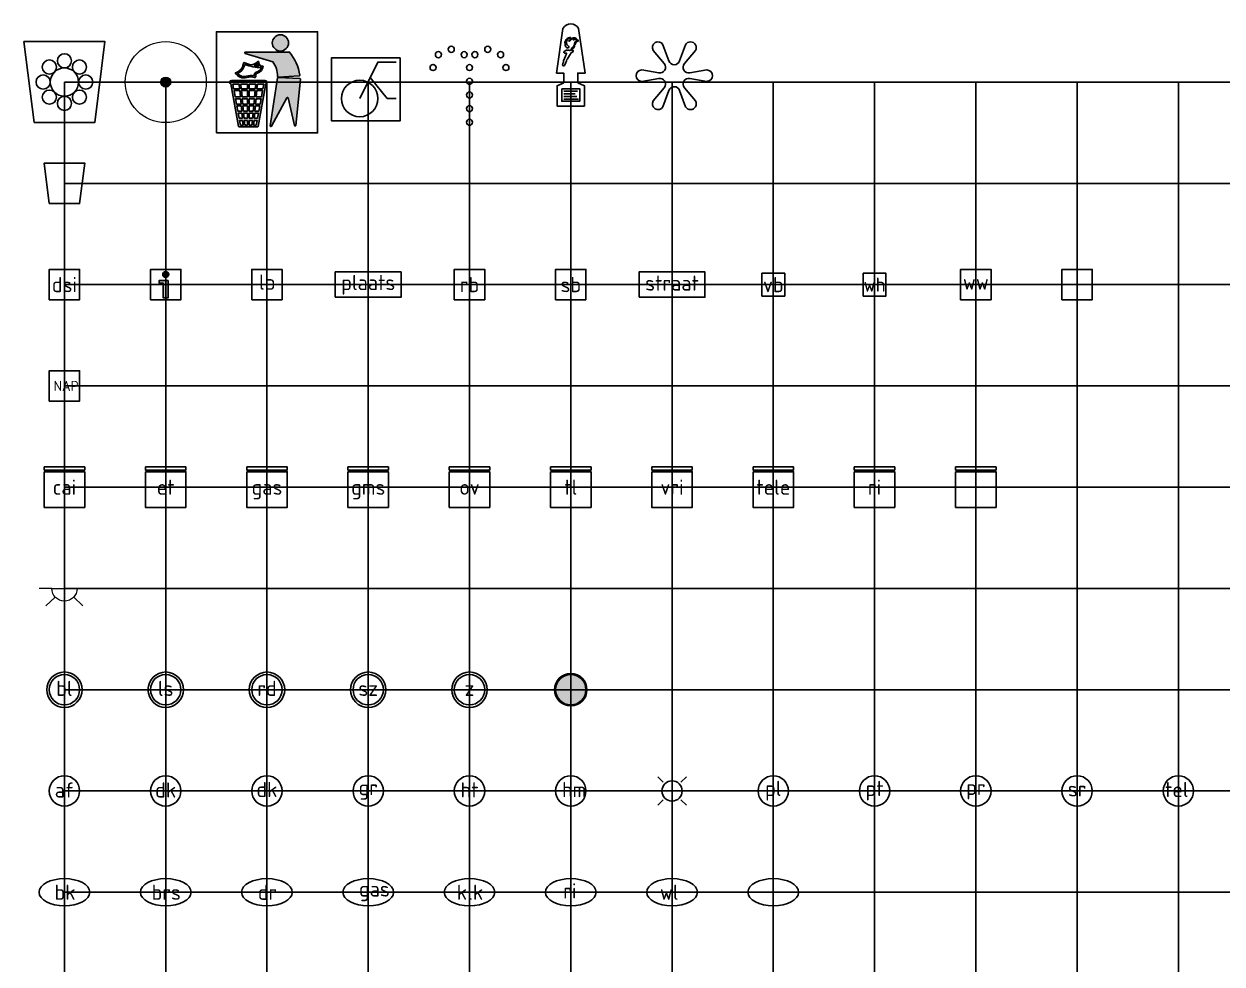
# Model space of a CAD drawing. Header units: metres. Extents: x 3179.3 to 3247.5, y 1706.9 to 1726.
# Drawn here: x 3180.01 to 3191.84, y 1716.75 to 1726.03 of the extents above; entities that cross this region are included whole.
import ezdxf
from ezdxf.enums import TextEntityAlignment as Align

# ---------------------------------------------------------------- set-up
doc = ezdxf.new("R2010")
doc.units = ezdxf.units.M
for name, color, linetype, lineweight in [('B-WE-GR-BOOM-S', 90, 'Continuous', 25), ('N-WE-GR-BLOEMBAK-S', 80, 'Continuous', 25), ('N-WE-IE-AFVAL APART PLAATS-S', 7, 'Continuous', 25), ('N-WE-IE-FIETSENKLUIS-S', 7, 'Continuous', 25), ('N-WE-IE-HERDENKINGSMONUMENT-S', 7, 'Continuous', 25), ('N-WE-IE-KUNSTOBJECT-S', 7, 'Continuous', 25), ('N-WE-IE-MEUBILAIR-S', 7, 'Continuous', 25), ('N-WE-IE-MEUBILAIR_FONTEIN-S', 7, 'Continuous', 25)]:
    doc.layers.add(name, color=color, linetype=linetype, lineweight=lineweight)
doc.styles.add('NLCS-ISO', font='NLCS-ISO.ttf')

# ---------------------------------------------------------------- blocks, each defined once
blk = doc.blocks.new('SGR-BOOM_GBKN-SO')
at = {"linetype": 'ByBlock', "lineweight": 18}
h = blk.add_hatch(color=0, dxfattribs=at)
h.dxf.hatch_style = 1
edge = h.paths.add_edge_path()
edge.add_arc((0, 0), 0.25, 0, 360)
at = {"color": 0, "linetype": 'ByBlock', "lineweight": 18}
for radius in [2, 0.25]:
    blk.add_circle((0, 0), radius, dxfattribs=at)
at = {"color": 0, "linetype": 'ByBlock', "lineweight": 18, "style": 'NLCS-ISO'}
blk.add_attdef('SOORT', (2.5, 0), '', height=1.5, dxfattribs=at)
blk = doc.blocks.new('SGR-BLOEMBAK-SO')
blk.add_lwpolyline([(-1.5, -2), (1.5, -2), (2, 2), (-2, 2)], close=True)
for centre, radius in [((0, 1.05), 0.35), ((-0.742, 0.742), 0.35), ((0, 0), 0.7), ((0.742, 0.742), 0.35), ((-1.05, 0), 0.35), ((1.05, 0), 0.35), ((-0.742, -0.742), 0.35), ((0.742, -0.742), 0.35), ((0, -1.05), 0.35)]:
    blk.add_circle(centre, radius)
blk = doc.blocks.new('SIE-AFVAL APART PLAATS-SO')
h = blk.add_hatch(color=256)
h.dxf.hatch_style = 1
h.paths.add_polyline_path([(-0.086, 0.073), (-1.758, 0.073, 0.819081), (-1.792, -0.094), (-1.404, -2.189, 0.36153), (-1.373, -2.215), (-0.471, -2.215, 0.36153), (-0.44, -2.189), (-0.052, -0.094, 0.819081)])
h.paths.add_polyline_path([(-0.158, -0.101), (-0.199, -0.326), (-0.493, -0.326), (-0.472, -0.101)], flags=16)
h.paths.add_polyline_path([(-0.554, -0.101), (-0.575, -0.326), (-0.875, -0.326), (-0.875, -0.101)], flags=16)
h.paths.add_polyline_path([(-0.217, -0.418), (-0.275, -0.734), (-0.531, -0.734), (-0.502, -0.418)], flags=16)
h.paths.add_polyline_path([(-0.584, -0.418), (-0.613, -0.734), (-0.875, -0.734), (-0.875, -0.418)], flags=16)
h.paths.add_polyline_path([(-0.954, -0.101), (-0.954, -0.326), (-1.269, -0.326), (-1.29, -0.101)], flags=16)
h.paths.add_polyline_path([(-0.954, -0.418), (-0.954, -0.734), (-1.231, -0.734), (-1.26, -0.418)], flags=16)
h.paths.add_polyline_path([(-0.292, -0.826), (-0.341, -1.088), (-0.564, -1.088), (-0.54, -0.826)], flags=16)
h.paths.add_polyline_path([(-0.622, -0.826), (-0.646, -1.088), (-0.875, -1.088), (-0.875, -0.826)], flags=16)
h.paths.add_polyline_path([(-0.954, -0.826), (-0.954, -1.088), (-1.198, -1.088), (-1.222, -0.826)], flags=16)
h.paths.add_polyline_path([(-1.351, -0.326), (-1.645, -0.326), (-1.686, -0.101), (-1.372, -0.101)], flags=16)
h.paths.add_polyline_path([(-1.342, -0.418), (-1.313, -0.734), (-1.569, -0.734), (-1.627, -0.418)], flags=16)
h.paths.add_polyline_path([(-0.357, -1.177), (-0.406, -1.438), (-0.596, -1.438), (-0.572, -1.177)], flags=16)
h.paths.add_polyline_path([(-0.654, -1.177), (-0.678, -1.438), (-0.875, -1.438), (-0.875, -1.177)], flags=16)
h.paths.add_polyline_path([(-1.304, -0.826), (-1.28, -1.088), (-1.503, -1.088), (-1.552, -0.826)], flags=16)
h.paths.add_polyline_path([(-0.954, -1.177), (-0.954, -1.438), (-1.166, -1.438), (-1.19, -1.177)], flags=16)
h.paths.add_polyline_path([(-0.423, -1.531), (-0.47, -1.789), (-0.629, -1.789), (-0.605, -1.531)], flags=16)
h.paths.add_polyline_path([(-1.272, -1.177), (-1.248, -1.438), (-1.439, -1.438), (-1.487, -1.177)], flags=16)
h.paths.add_polyline_path([(-0.687, -1.531), (-0.711, -1.789), (-0.875, -1.789), (-0.875, -1.531)], flags=16)
h.paths.add_polyline_path([(-0.954, -1.531), (-0.954, -1.789), (-1.133, -1.789), (-1.157, -1.531)], flags=16)
h.paths.add_polyline_path([(-1.239, -1.531), (-1.215, -1.789), (-1.374, -1.789), (-1.421, -1.531)], flags=16)
h.paths.add_polyline_path([(-0.489, -1.889), (-0.535, -2.135), (-0.661, -2.135), (-0.638, -1.889)], flags=16)
h.paths.add_polyline_path([(-0.72, -1.889), (-0.743, -2.135), (-0.875, -2.135), (-0.875, -1.889)], flags=16)
h.paths.add_polyline_path([(-0.954, -1.889), (-0.954, -2.135), (-1.101, -2.135), (-1.124, -1.889)], flags=16)
h.paths.add_polyline_path([(-1.206, -1.889), (-1.183, -2.135), (-1.309, -2.135), (-1.355, -1.889)], flags=16)
h.paths.add_polyline_path([(-0.188, 0.783, -0.01173), (-0.303, 0.784, -0.148797), (-0.422, 1.029, -0.136076), (-0.694, 0.87), (-0.78, 0.848, -0.038293), (-1.137, 0.962), (-1.187, 0.814, -0.243822), (-1.564, 0.453, 0.344326), (-1.001, 0.224, -0.139345), (-0.6, 0.224, 0.618436), (-0.557, 0.271, -0.441494), (-0.472, 0.443, 0.309048)])
h.paths.add_polyline_path([(-0.491, 0.511, 0.351556), (-0.637, 0.306, 0.121061), (-1.02, 0.293, -0.288745), (-1.452, 0.419, 0.203599), (-1.119, 0.791), (-1.093, 0.868, 0.083075), (-0.276, 0.712, -0.242261)], flags=16)
h.paths.add_polyline_path([(-0.399, 0.789, -0.023345), (-0.626, 0.817, 0.07081), (-0.46, 0.902, 0.059965)], flags=16)
h.paths.add_polyline_path([(1.119, 1.48), (-1.066, 1.48, 0.860559), (-1.076, 1.418), (0.292, 0.996, -0.146703), (0.528, 0.281, 0.421968), (0.562, 0.25), (1.596, 0.305, 0.450293), (1.625, 0.342, 0.122241)])
h.paths.add_polyline_path([(0.263, 1.935, 1), (1.066, 1.935, 1)])
h.paths.add_polyline_path([(1.648, 0.147, 0.429303), (1.618, 0.182), (0.545, 0.231, 0.38429), (0.512, 0.204), (0.157, -2.158, 0.83726), (0.216, -2.178), (0.988, -0.775, -0.688204), (1.046, -0.783), (1.362, -2.145, 0.84934), (1.425, -2.141)])
for p, q in [((-0.086, 0.073), (-1.758, 0.073)), ((-1.404, -2.189), (-1.792, -0.094)), ((-1.372, -0.101), (-1.686, -0.101)), ((-1.645, -0.326), (-1.686, -0.101)), ((-1.645, -0.326), (-1.351, -0.326)), ((-1.627, -0.418), (-1.342, -0.418)), ((-1.569, -0.734), (-1.627, -0.418)), ((-0.954, -0.101), (-1.29, -0.101)), ((-1.269, -0.326), (-0.954, -0.326)), ((-1.26, -0.418), (-0.954, -0.418)), ((-0.954, -0.101), (-0.954, -0.326)), ((-0.954, -0.418), (-0.954, -0.734)), ((-0.875, -0.101), (-0.875, -0.326)), ((-0.554, -0.101), (-0.875, -0.101)), ((-0.875, -0.326), (-0.575, -0.326)), ((-0.875, -0.418), (-0.875, -0.734)), ((-0.875, -0.418), (-0.584, -0.418)), ((-0.502, -0.418), (-0.217, -0.418)), ((-0.493, -0.326), (-0.199, -0.326)), ((-0.158, -0.101), (-0.472, -0.101)), ((-0.44, -2.189), (-0.052, -0.094)), ((-0.275, -0.734), (-0.217, -0.418)), ((-0.199, -0.326), (-0.158, -0.101)), ((-1.569, -0.734), (-1.313, -0.734)), ((-1.552, -0.826), (-1.304, -0.826)), ((-1.503, -1.088), (-1.552, -0.826)), ((-1.503, -1.088), (-1.28, -1.088)), ((-1.487, -1.177), (-1.272, -1.177)), ((-1.439, -1.438), (-1.487, -1.177)), ((-1.231, -0.734), (-0.954, -0.734)), ((-1.222, -0.826), (-0.954, -0.826)), ((-1.198, -1.088), (-0.954, -1.088)), ((-1.19, -1.177), (-0.954, -1.177)), ((-0.954, -0.826), (-0.954, -1.088)), ((-0.954, -1.177), (-0.954, -1.438)), ((-0.875, -0.734), (-0.613, -0.734)), ((-0.875, -0.826), (-0.622, -0.826)), ((-0.875, -0.826), (-0.875, -1.088)), ((-0.875, -1.088), (-0.646, -1.088)), ((-0.875, -1.177), (-0.654, -1.177)), ((-0.875, -1.177), (-0.875, -1.438)), ((-0.572, -1.177), (-0.357, -1.177)), ((-0.564, -1.088), (-0.341, -1.088)), ((-0.54, -0.826), (-0.292, -0.826)), ((-0.531, -0.734), (-0.275, -0.734)), ((-0.406, -1.438), (-0.357, -1.177)), ((-0.341, -1.088), (-0.292, -0.826)), ((-1.439, -1.438), (-1.248, -1.438)), ((-1.421, -1.531), (-1.239, -1.531)), ((-1.374, -1.789), (-1.421, -1.531)), ((-1.166, -1.438), (-0.954, -1.438)), ((-1.157, -1.531), (-0.954, -1.531)), ((-0.954, -1.531), (-0.954, -1.789)), ((-0.875, -1.438), (-0.678, -1.438)), ((-0.875, -1.531), (-0.687, -1.531)), ((-0.875, -1.531), (-0.875, -1.789)), ((-0.605, -1.531), (-0.423, -1.531)), ((-0.596, -1.438), (-0.406, -1.438)), ((-0.47, -1.789), (-0.423, -1.531)), ((-1.374, -1.789), (-1.215, -1.789)), ((-1.373, -2.215), (-0.471, -2.215)), ((-1.309, -2.135), (-1.355, -1.889)), ((-1.355, -1.889), (-1.206, -1.889)), ((-1.309, -2.135), (-1.183, -2.135)), ((-1.133, -1.789), (-0.954, -1.789)), ((-1.124, -1.889), (-0.954, -1.889)), ((-1.101, -2.135), (-0.954, -2.135)), ((-0.954, -1.889), (-0.954, -2.135)), ((-0.875, -1.789), (-0.711, -1.789)), ((-0.875, -1.889), (-0.875, -2.135)), ((-0.875, -1.889), (-0.72, -1.889)), ((-0.875, -2.135), (-0.743, -2.135)), ((-0.661, -2.135), (-0.535, -2.135)), ((-0.638, -1.889), (-0.489, -1.889)), ((-0.629, -1.789), (-0.47, -1.789)), ((-0.535, -2.135), (-0.489, -1.889))]:
    blk.add_line(p, q)
blk.add_lwpolyline([(-2.499, -2.514), (2.501, -2.514), (2.501, 2.486), (-2.499, 2.486)], close=True)
for points in [[(-1.066, 1.48), (1.119, 1.48, -0.122241), (1.625, 0.342, -0.450293), (1.596, 0.305), (0.562, 0.25, -0.421968), (0.528, 0.281, 0.146703), (0.292, 0.996), (-1.076, 1.418, -0.860559)], [(-1.093, 0.868), (-1.119, 0.791, -0.203599), (-1.452, 0.419, 0.288745), (-1.02, 0.293, -0.121061), (-0.637, 0.306, -0.351556), (-0.491, 0.511, 0.242261), (-0.276, 0.712, -0.083075)], [(0.545, 0.231), (1.618, 0.182, -0.429303), (1.648, 0.147), (1.425, -2.141, -0.84934), (1.362, -2.145), (1.046, -0.783, 0.688204), (0.988, -0.775), (0.216, -2.178, -0.83726), (0.157, -2.158), (0.512, 0.204, -0.38429)]]:
    blk.add_lwpolyline(points, format="xyb", close=True)
for points in [[(-0.78, 0.848, -0.038293), (-1.137, 0.962), (-1.187, 0.814, -0.243822), (-1.564, 0.453, 0.344326), (-1.001, 0.224, -0.139345), (-0.6, 0.224, 0.618436), (-0.557, 0.271, -0.441494), (-0.472, 0.443, 0.309048), (-0.188, 0.783, -0.01173), (-0.303, 0.784, -0.01173)], [(-0.78, 0.848), (-0.694, 0.87, 0.136076), (-0.422, 1.029, 0.156405), (-0.293, 0.774)], [(-0.78, 0.848), (-0.694, 0.87, 0.136076), (-0.422, 1.029, 0.148797), (-0.303, 0.784, 0.148797)], [(-0.626, 0.817, 0.07081), (-0.46, 0.902, 0.059965), (-0.399, 0.789, 0.059965)], [(-0.399, 0.789, -0.023345), (-0.626, 0.817)]]:
    blk.add_lwpolyline(points, format="xyb")
for points in [[(-1.351, -0.326), (-1.372, -0.101)], [(-1.313, -0.734), (-1.342, -0.418)], [(-1.269, -0.326), (-1.29, -0.101)], [(-1.231, -0.734), (-1.26, -0.418)], [(-0.613, -0.734), (-0.584, -0.418)], [(-0.575, -0.326), (-0.554, -0.101)], [(-0.531, -0.734), (-0.502, -0.418)], [(-0.493, -0.326), (-0.472, -0.101)], [(-1.28, -1.088), (-1.304, -0.826)], [(-1.248, -1.438), (-1.272, -1.177)], [(-1.198, -1.088), (-1.222, -0.826)], [(-1.166, -1.438), (-1.19, -1.177)], [(-0.678, -1.438), (-0.654, -1.177)], [(-0.646, -1.088), (-0.622, -0.826)], [(-0.596, -1.438), (-0.572, -1.177)], [(-0.564, -1.088), (-0.54, -0.826)], [(-1.215, -1.789), (-1.239, -1.531)], [(-1.133, -1.789), (-1.157, -1.531)], [(-0.711, -1.789), (-0.687, -1.531)], [(-0.629, -1.789), (-0.605, -1.531)], [(-1.183, -2.135), (-1.206, -1.889)], [(-1.175, -2.218), (-1.176, -2.215)], [(-1.101, -2.135), (-1.124, -1.889)], [(-0.743, -2.135), (-0.72, -1.889)], [(-0.661, -2.135), (-0.638, -1.889)]]:
    blk.add_lwpolyline(points)
blk.add_circle((0.665, 1.935), 0.401)
for centre, radius, start, end in [((-1.758, -0.014), 0.0869, 90, 247.28103), ((-0.086, -0.014), 0.0869, 292.71897, 90), ((-1.373, -2.183), 0.0318, 190.49429, 270), ((-0.471, -2.183), 0.0318, 270, 349.50571)]:
    blk.add_arc(centre, radius, start, end)
blk = doc.blocks.new('SIE-FIETSENKLUIS-SO')
blk.add_lwpolyline([(1.58, 1.19), (-1.817, 1.19), (-1.817, -1.91), (1.58, -1.91)], close=True)
for points in [[(-0.42, -0.81), (0.48, 0.99), (1.38, 0.99)], [(0.93, -0.81), (0.095, 0.22)], [(0.93, -0.81), (1.38, -0.81)]]:
    blk.add_lwpolyline(points)
blk.add_circle((-0.42, -0.81), 0.9)
blk = doc.blocks.new('SIE-FONTEIN-SO')
for centre in [(-1.536, 1.354), (-0.9, 1.618), (-0.264, 1.354), (0.264, 1.354), (0.9, 1.618), (1.536, 1.354), (-1.8, 0.718), (0, 0.718), (1.8, 0.718), (0, 0.043), (0, -0.632), (0, -1.307), (0, -1.982)]:
    blk.add_circle(centre, 0.15)
blk = doc.blocks.new('SIE-HERDENKINGSMONUMENT-SO')
for p, q in [((-0.335, -0.457), (0.33, -0.457)), ((-0.335, -0.584), (0.223, -0.584)), ((-0.335, -0.717), (0.305, -0.717)), ((-0.335, -0.843), (0.375, -0.843))]:
    blk.add_line(p, q)
for points in [[(0.389, 2.652, 0.261282), (0, 2.871, 0.261282), (-0.389, 2.652), (-0.703, 0.443), (-0.348, 0.443), (-0.348, -0.034), (-0.674, -0.184), (-0.674, -1.182), (0, -1.182), (0.674, -1.182), (0.674, -0.184), (0.348, -0.034), (0.348, 0.443), (0.703, 0.443)], [(0.001, 2.216), (-0.122, 2.129, 0.506874), (-0.128, 1.784, -0.088901), (-0.094, 1.747, -0.290904), (-0.094, 1.718, -0.160204), (-0.135, 1.685, -0.186725), (-0.178, 1.685, -0.307903), (-0.269, 1.818, -0.219717), (-0.248, 2.069, -0.115145), (-0.155, 2.169), (-0.18, 2.134), (-0.104, 2.179)], [(-0.09, 2.019), (-0.094, 2.034), (-0.087, 2.058), (-0.026, 2.104), (0.068, 2.162, -0.401268), (0.312, 2.109, -0.30754), (0.312, 2.08, -0.52959), (0.291, 2.08, 0.196508), (0.138, 2.143, 0.143294), (0.02, 2.11, 0.110337), (-0.048, 2.042, -0.092857), (-0.069, 2.019, -0.32743)], [(0.391, 2.057), (0.338, 2.059), (0.312, 2.05, 0.295857), (0.186, 1.881, -0.100217), (0.179, 1.856, 0.04658), (0.15, 1.781, -0.148312), (0.116, 1.728, -0.029319), (0.042, 1.673, 0.67171), (0.052, 1.628, 0.108339), (0.07, 1.628, 0.085642), (0.084, 1.634, 0.19392), (0.177, 1.769, -0.085966), (0.215, 1.861, 0.050198), (0.238, 1.906, -0.197871), (0.341, 2.016, 0.127107)]]:
    blk.add_lwpolyline(points, format="xyb", close=True)
for points in [[(-0.353, 1.041), (-0.262, 1.275), (-0.212, 1.406), (-0.201, 1.423), (-0.247, 1.435), (-0.312, 1.435), (-0.348, 1.457), (-0.348, 1.49), (-0.231, 1.57), (-0.18, 1.57), (-0.162, 1.562), (-0.127, 1.575), (-0.087, 1.575), (-0.07, 1.566), (-0.046, 1.566), (0.022, 1.584), (0.058, 1.563), (0.082, 1.563), (0.126, 1.553), (0.126, 1.519), (0.079, 1.473), (0.024, 1.445), (-0.061, 1.304), (-0.154, 1.149), (-0.188, 1.11), (-0.218, 1.05), (-0.263, 0.91), (-0.29, 0.862), (-0.315, 0.816), (-0.35, 0.8), (-0.375, 0.8), (-0.407, 0.855), (-0.391, 0.919), (-0.367, 0.984)], [(-0.442, -0.333), (-0.442, -0.949), (0, -0.949), (0.442, -0.949), (0.442, -0.333)]]:
    blk.add_lwpolyline(points, close=True)
blk.add_circle((0.146, 2.097), 0.0212)
blk = doc.blocks.new('SIE-KUNSTOBJECT-SO')
at = {"flags": 128}
blk.add_lwpolyline([(0.266, -0.73, 0.700208), (-0.266, -0.73), (-0.557, -1.53, -1), (-1.047, -1.247), (-0.499, -0.595, 0.700208), (-0.765, -0.135), (-1.604, -0.283, -1), (-1.604, 0.283), (-0.765, 0.135, 0.700208), (-0.499, 0.595), (-1.047, 1.247, -1), (-0.557, 1.53), (-0.266, 0.73, 0.700208), (0.266, 0.73), (0.557, 1.53, -1), (1.047, 1.247), (0.499, 0.595, 0.700208), (0.765, 0.135), (1.604, 0.283, -1), (1.604, -0.283), (0.765, -0.135, 0.700208), (0.499, -0.595), (1.047, -1.247, -1), (0.557, -1.53)], format="xyb", close=True, dxfattribs=at)
blk = doc.blocks.new('SIE-MEUBILAIR_BAK-SO')
blk.add_lwpolyline([(-0.75, -1), (0.75, -1), (1, 1), (-1, 1)], close=True)
blk = doc.blocks.new('SIE-MEUBILAIR_BORD_DSI-SO')
blk.add_lwpolyline([(-0.75, -0.75), (0.75, -0.75), (0.75, 0.75), (-0.75, 0.75)], close=True)
at = {"style": 'NLCS-ISO'}
blk.add_text('dsi', height=0.75, dxfattribs=at).set_placement((0, 0), align=Align.MIDDLE_CENTER)
blk = doc.blocks.new('SIE-MEUBILAIR_BORD_INFORMATIE-SO')
h = blk.add_hatch(color=256)
h.dxf.hatch_style = 1
edge = h.paths.add_edge_path()
edge.add_arc((0, 0.499), 0.149, 0, 360)
h = blk.add_hatch(color=256)
h.dxf.hatch_style = 1
h.paths.add_polyline_path([(0.127, 0.196), (-0.329, 0.196), (-0.329, 0.078), (-0.127, 0.078), (-0.127, -0.648), (0.127, -0.648)])
for points in [[(-0.75, -0.75), (0.75, -0.75), (0.75, 0.75), (-0.75, 0.75)], [(0.127, 0.196), (-0.329, 0.196), (-0.329, 0.078), (-0.127, 0.078), (-0.127, -0.648), (0.127, -0.648)]]:
    blk.add_lwpolyline(points, close=True)
blk.add_circle((0, 0.499), 0.149)
blk = doc.blocks.new('SIE-MEUBILAIR_BORD_LOCATIEPAAL-SO')
blk.add_lwpolyline([(-0.75, -0.75), (0.75, -0.75), (0.75, 0.75), (-0.75, 0.75)], close=True)
at = {"style": 'NLCS-ISO'}
blk.add_text('lp', height=0.75, dxfattribs=at).set_placement((0.011, 0.121), align=Align.MIDDLE_CENTER)
blk = doc.blocks.new('SIE-MEUBILAIR_BORD_PLAATSNAAM-SO')
blk.add_lwpolyline([(-1.625, -0.625), (1.625, -0.625), (1.625, 0.625), (-1.625, 0.625)], close=True)
at = {"style": 'NLCS-ISO'}
blk.add_text('plaats', height=0.75, dxfattribs=at).set_placement((0, 0.104), align=Align.MIDDLE_CENTER)
blk = doc.blocks.new('SIE-MEUBILAIR_BORD_RECLAME-SO')
blk.add_lwpolyline([(-0.75, -0.75), (0.75, -0.75), (0.75, 0.75), (-0.75, 0.75)], close=True)
at = {"style": 'NLCS-ISO'}
blk.add_text('rb', height=0.75, dxfattribs=at).set_placement((0, 0), align=Align.MIDDLE_CENTER)
blk = doc.blocks.new('SIE-MEUBILAIR_BORD_SCHEEPVAARTVERKEER-SO')
blk.add_lwpolyline([(-0.75, -0.75), (0.75, -0.75), (0.75, 0.75), (-0.75, 0.75)], close=True)
at = {"style": 'NLCS-ISO'}
blk.add_text('sb', height=0.75, dxfattribs=at).set_placement((0, 0), align=Align.MIDDLE_CENTER)
blk = doc.blocks.new('SIE-MEUBILAIR_BORD_STRAATNAAM-SO')
blk.add_lwpolyline([(-1.625, -0.625), (1.625, -0.625), (1.625, 0.625), (-1.625, 0.625)], close=True)
at = {"style": 'NLCS-ISO'}
blk.add_text('straat', height=0.75, dxfattribs=at).set_placement((0, 0.076), align=Align.MIDDLE_CENTER)
blk = doc.blocks.new('SIE-MEUBILAIR_BORD_VERKEER-SO')
blk.add_lwpolyline([(-0.5625, -0.5625), (0.5625, -0.5625), (0.5625, 0.5625), (-0.5625, 0.5625)], close=True)
at = {"style": 'NLCS-ISO'}
blk.add_text('vb', height=0.75, dxfattribs=at).set_placement((0, 0), align=Align.MIDDLE_CENTER)
blk = doc.blocks.new('SIE-MEUBILAIR_BORD_WAARSCHUWINGSHEK-SO')
blk.add_lwpolyline([(-0.5625, -0.5625), (0.5625, -0.5625), (0.5625, 0.5625), (-0.5625, 0.5625)], close=True)
at = {"style": 'NLCS-ISO'}
blk.add_text('wh', height=0.7, dxfattribs=at).set_placement((0, 0), align=Align.MIDDLE_CENTER)
blk = doc.blocks.new('SIE-MEUBILAIR_BORD_WEGWIJZER-SO')
blk.add_lwpolyline([(-0.75, -0.75), (0.75, -0.75), (0.75, 0.75), (-0.75, 0.75)], close=True)
at = {"style": 'NLCS-ISO'}
blk.add_text('ww', height=0.75, dxfattribs=at).set_placement((0, 0.125), align=Align.MIDDLE_CENTER)
blk = doc.blocks.new('SIE-MEUBILAIR_BORD-SO')
blk.add_lwpolyline([(-0.75, -0.75), (0.75, -0.75), (0.75, 0.75), (-0.75, 0.75)], close=True)
blk = doc.blocks.new('SIE-MEUBILAIR_HOOGTEMERK-SO')
blk.add_lwpolyline([(-0.75, -0.75), (0.75, -0.75), (0.75, 0.75), (-0.75, 0.75)], close=True)
at = {"style": 'NLCS-ISO'}
blk.add_text('NAP', height=0.5, dxfattribs=at).set_placement((0.083, 0), align=Align.MIDDLE_CENTER)
blk = doc.blocks.new('SIE-MEUBILAIR_KAST_CAI-SO')
for points in [[(-1, 1), (1, 1), (1, 0.84), (-1, 0.84)], [(-1, 0.76), (1, 0.76), (1, -1), (-1, -1)]]:
    blk.add_lwpolyline(points, close=True)
at = {"style": 'NLCS-ISO'}
blk.add_text('cai', height=0.75, dxfattribs=at).set_placement((0, 0), align=Align.MIDDLE_CENTER)
blk = doc.blocks.new('SIE-MEUBILAIR_KAST_ELEKTRA-SO')
for points in [[(-1, 1), (1, 1), (1, 0.84), (-1, 0.84)], [(-1, 0.76), (1, 0.76), (1, -1), (-1, -1)]]:
    blk.add_lwpolyline(points, close=True)
at = {"style": 'NLCS-ISO'}
blk.add_text('et', height=0.75, dxfattribs=at).set_placement((0, 0), align=Align.MIDDLE_CENTER)
blk = doc.blocks.new('SIE-MEUBILAIR_KAST_GAS-SO')
for points in [[(-1, 1), (1, 1), (1, 0.84), (-1, 0.84)], [(-1, 0.76), (1, 0.76), (1, -1), (-1, -1)]]:
    blk.add_lwpolyline(points, close=True)
at = {"style": 'NLCS-ISO'}
blk.add_text('gas', height=0.75, dxfattribs=at).set_placement((0, 0), align=Align.MIDDLE_CENTER)
blk = doc.blocks.new('SIE-MEUBILAIR_KAST_GMS-SO')
for points in [[(-1, 1), (1, 1), (1, 0.84), (-1, 0.84)], [(-1, 0.76), (1, 0.76), (1, -1), (-1, -1)]]:
    blk.add_lwpolyline(points, close=True)
at = {"style": 'NLCS-ISO'}
blk.add_text('gms', height=0.75, dxfattribs=at).set_placement((0, 0), align=Align.MIDDLE_CENTER)
blk = doc.blocks.new('SIE-MEUBILAIR_KAST_OV-SO')
for points in [[(-1, 1), (1, 1), (1, 0.84), (-1, 0.84)], [(-1, 0.76), (1, 0.76), (1, -1), (-1, -1)]]:
    blk.add_lwpolyline(points, close=True)
at = {"style": 'NLCS-ISO'}
blk.add_text('ov', height=0.75, dxfattribs=at).set_placement((0, 0), align=Align.MIDDLE_CENTER)
blk = doc.blocks.new('SIE-MEUBILAIR_KAST_RIOOL-SO')
for points in [[(-1, 1), (1, 1), (1, 0.84), (-1, 0.84)], [(-1, 0.76), (1, 0.76), (1, -1), (-1, -1)]]:
    blk.add_lwpolyline(points, close=True)
at = {"style": 'NLCS-ISO'}
blk.add_text('ri', height=0.75, dxfattribs=at).set_placement((0, 0), align=Align.MIDDLE_CENTER)
blk = doc.blocks.new('SIE-MEUBILAIR_KAST_TELECOM-SO')
for points in [[(-1, 1), (1, 1), (1, 0.84), (-1, 0.84)], [(-1, 0.76), (1, 0.76), (1, -1), (-1, -1)]]:
    blk.add_lwpolyline(points, close=True)
at = {"style": 'NLCS-ISO'}
blk.add_text('tele', height=0.75, dxfattribs=at).set_placement((0, 0), align=Align.MIDDLE_CENTER)
blk = doc.blocks.new('SIE-MEUBILAIR_KAST_TEL-SO')
for points in [[(-1, 1), (1, 1), (1, 0.84), (-1, 0.84)], [(-1, 0.76), (1, 0.76), (1, -1), (-1, -1)]]:
    blk.add_lwpolyline(points, close=True)
at = {"style": 'NLCS-ISO'}
blk.add_text('tl', height=0.75, dxfattribs=at).set_placement((0, 0), align=Align.MIDDLE_CENTER)
blk = doc.blocks.new('SIE-MEUBILAIR_KAST_VRI-SO')
for points in [[(-1, 1), (1, 1), (1, 0.84), (-1, 0.84)], [(-1, 0.76), (1, 0.76), (1, -1), (-1, -1)]]:
    blk.add_lwpolyline(points, close=True)
at = {"style": 'NLCS-ISO'}
blk.add_text('vri', height=0.75, dxfattribs=at).set_placement((0, 0), align=Align.MIDDLE_CENTER)
blk = doc.blocks.new('SIE-MEUBILAIR_KAST-SO')
for points in [[(-1, 1), (1, 1), (1, 0.84), (-1, 0.84)], [(-1, 0.76), (1, 0.76), (1, -1), (-1, -1)]]:
    blk.add_lwpolyline(points, close=True)
blk = doc.blocks.new('SIE-MEUBILAIR_LICHTPUNT-SO')
at = {"color": 0, "linetype": 'ByBlock', "lineweight": 18}
for points in [[(-0.625, 0), (-1.25, 0)], [(0.625, 0), (1.25, 0)], [(-0.458, -0.426), (-0.915, -0.851)], [(0.458, -0.426), (0.915, -0.851)], [(0, -0.625), (0, -1.25)]]:
    blk.add_lwpolyline(points, dxfattribs=at)
blk.add_lwpolyline([(0, 0), (0.625, 0, -1), (-0.625, 0)], format="xyb", close=True, dxfattribs=at)
blk = doc.blocks.new('SIE-MEUBILAIR_MAST_BOVENLEIDING-SO')
for radius in [0.875, 0.75]:
    blk.add_circle((0, 0), radius)
at = {"style": 'NLCS-ISO'}
blk.add_text('bl', height=0.75, dxfattribs=at).set_placement((0, 0.066), align=Align.MIDDLE_CENTER)
blk = doc.blocks.new('SIE-MEUBILAIR_MAST_LAAGSPANNING-SO')
for radius in [0.875, 0.75]:
    blk.add_circle((0, 0), radius)
at = {"style": 'NLCS-ISO'}
blk.add_text('ls', height=0.75, dxfattribs=at).set_placement((0, 0.066), align=Align.MIDDLE_CENTER)
blk = doc.blocks.new('SIE-MEUBILAIR_MAST_RADAR-SO')
for radius in [0.875, 0.75]:
    blk.add_circle((0, 0), radius)
at = {"style": 'NLCS-ISO'}
blk.add_text('rd', height=0.75, dxfattribs=at).set_placement((0, 0.066), align=Align.MIDDLE_CENTER)
blk = doc.blocks.new('SIE-MEUBILAIR_MAST_STRAALZENDER-SO')
for radius in [0.875, 0.75]:
    blk.add_circle((0, 0), radius)
at = {"style": 'NLCS-ISO'}
blk.add_text('sz', height=0.75, dxfattribs=at).set_placement((0, 0.066), align=Align.MIDDLE_CENTER)
blk = doc.blocks.new('SIE-MEUBILAIR_MAST_ZEND-SO')
for radius in [0.875, 0.75]:
    blk.add_circle((0, 0), radius)
at = {"style": 'NLCS-ISO'}
blk.add_text('z', height=0.75, dxfattribs=at).set_placement((0, 0.066), align=Align.MIDDLE_CENTER)
blk = doc.blocks.new('SIE-MEUBILAIR_MAST-SO')
h = blk.add_hatch(color=256)
h.dxf.hatch_style = 1
h.paths.add_polyline_path([(0.8, 0, 1), (-0.8, 0, 1)])
h.paths.add_polyline_path([(0.75, 0, 1), (-0.75, 0, 1)], flags=16)
edge = h.paths.add_edge_path(flags=16)
edge.add_arc((0, 0), 0.75, 0, 360)
for radius in [0.8, 0.75]:
    blk.add_circle((0, 0), radius)
blk = doc.blocks.new('SIE-MEUBILAIR_PAAL_AFSLUITPAAL-SO')
blk.add_circle((0, 0), 0.75)
at = {"style": 'NLCS-ISO'}
blk.add_text('af', height=0.75, dxfattribs=at).set_placement((0, 0.05), align=Align.MIDDLE_CENTER)
blk = doc.blocks.new('SIE-MEUBILAIR_PAAL_DIJKPAAL-SO')
blk.add_circle((0, 0), 0.75)
at = {"style": 'NLCS-ISO'}
blk.add_text('dk', height=0.75, dxfattribs=at).set_placement((0, 0.05), align=Align.MIDDLE_CENTER)
blk = doc.blocks.new('SIE-MEUBILAIR_PAAL_DRUKKNOPPAAL-SO')
blk.add_circle((0, 0), 0.75)
at = {"style": 'NLCS-ISO'}
blk.add_text('dk', height=0.75, dxfattribs=at).set_placement((0, 0.074), align=Align.MIDDLE_CENTER)
blk = doc.blocks.new('SIE-MEUBILAIR_PAAL_GRENSMARKERING-SO')
blk.add_circle((0, 0), 0.75)
at = {"style": 'NLCS-ISO'}
blk.add_text('gr', height=0.75, dxfattribs=at).set_placement((0, 0.169), align=Align.MIDDLE_CENTER)
blk = doc.blocks.new('SIE-MEUBILAIR_PAAL_HALTEPAAL-SO')
blk.add_circle((0, 0), 0.75)
at = {"style": 'NLCS-ISO'}
blk.add_text('ht', height=0.75, dxfattribs=at).set_placement((0, 0.058), align=Align.MIDDLE_CENTER)
blk = doc.blocks.new('SIE-MEUBILAIR_PAAL_HECTOMETER-SO')
blk.add_circle((0, 0), 0.75)
at = {"style": 'NLCS-ISO'}
blk.add_text('hm', height=0.75, dxfattribs=at).set_placement((0.165, 0.066), align=Align.MIDDLE_CENTER)
blk = doc.blocks.new('SIE-MEUBILAIR_PAAL_LICHTMAST-SO')
for points in [[(-0.707, 0.707), (-0.442, 0.442)], [(0, 1), (0, 0.625)], [(0.442, 0.442), (0.707, 0.707)], [(-0.625, 0), (-1, 0)], [(1, 0), (0.625, 0)], [(-0.707, -0.707), (-0.442, -0.442)], [(0.442, -0.442), (0.707, -0.707)], [(0, -0.625), (0, -1)]]:
    blk.add_lwpolyline(points)
blk.add_circle((0, 0), 0.5)
blk = doc.blocks.new('SIE-MEUBILAIR_PAAL_POLLER-SO')
blk.add_circle((0, 0), 0.75)
at = {"style": 'NLCS-ISO'}
blk.add_text('pl', height=0.75, dxfattribs=at).set_placement((0, 0.129), align=Align.MIDDLE_CENTER)
blk = doc.blocks.new('SIE-MEUBILAIR_PAAL_PORTAAL-SO')
blk.add_circle((0, 0), 0.75)
at = {"style": 'NLCS-ISO'}
blk.add_text('pt', height=0.75, dxfattribs=at).set_placement((0, 0.129), align=Align.MIDDLE_CENTER)
blk = doc.blocks.new('SIE-MEUBILAIR_PAAL_PRAATPAAL-SO')
blk.add_circle((0, 0), 0.75)
at = {"style": 'NLCS-ISO'}
blk.add_text('pr', height=0.75, dxfattribs=at).set_placement((0, 0.181), align=Align.MIDDLE_CENTER)
blk = doc.blocks.new('SIE-MEUBILAIR_PAAL_SIRENE-SO')
blk.add_circle((0, 0), 0.75)
at = {"style": 'NLCS-ISO'}
blk.add_text('sr', height=0.75, dxfattribs=at).set_placement((0, 0.103), align=Align.MIDDLE_CENTER)
blk = doc.blocks.new('SIE-MEUBILAIR_PAAL_TEL-SO')
blk.add_circle((0, 0), 0.75)
at = {"style": 'NLCS-ISO'}
blk.add_text('tel', height=0.75, dxfattribs=at).set_placement((-0.08, 0.074), align=Align.MIDDLE_CENTER)
blk = doc.blocks.new('SIE-MEUBILAIR_PUT_BRANDKRAAN-SO')
blk.add_ellipse((0, 0), major_axis=(1.25, 0), ratio=0.54)
at = {"style": 'NLCS-ISO'}
blk.add_text('bk', height=0.75, dxfattribs=at).set_placement((0.032, 0), align=Align.MIDDLE_CENTER)
blk = doc.blocks.new('SIE-MEUBILAIR_PUT_BRANDSTOFPUT-SO')
blk.add_ellipse((0, 0), major_axis=(1.25, 0), ratio=0.54)
at = {"style": 'NLCS-ISO'}
blk.add_text('brs', height=0.75, dxfattribs=at).set_placement((0.026, 0), align=Align.MIDDLE_CENTER)
blk = doc.blocks.new('SIE-MEUBILAIR_PUT_DRAINAGEPUT-SO')
blk.add_ellipse((0, 0), major_axis=(1.25, 0), ratio=0.54)
at = {"style": 'NLCS-ISO'}
blk.add_text('dr', height=0.75, dxfattribs=at).set_placement((0.026, 0), align=Align.MIDDLE_CENTER)
blk = doc.blocks.new('SIE-MEUBILAIR_PUT_GASPUT-SO')
blk.add_ellipse((0, 0), major_axis=(1.25, 0), ratio=0.54)
at = {"style": 'NLCS-ISO'}
blk.add_text('gas ', height=0.75, dxfattribs=at).set_placement((0.531, 0.162), align=Align.MIDDLE_CENTER)
blk = doc.blocks.new('SIE-MEUBILAIR_PUT_KOLK-SO')
blk.add_ellipse((0, 0), major_axis=(1.25, 0), ratio=0.54)
at = {"style": 'NLCS-ISO'}
blk.add_text('klk', height=0.75, dxfattribs=at).set_placement((0.026, 0), align=Align.MIDDLE_CENTER)
blk = doc.blocks.new('SIE-MEUBILAIR_PUT_RIOOLPUT-SO')
blk.add_ellipse((0, 0), major_axis=(1.25, 0), ratio=0.54)
at = {"style": 'NLCS-ISO'}
blk.add_text('ri', height=0.75, dxfattribs=at).set_placement((-0.045, 0.068), align=Align.MIDDLE_CENTER)
blk = doc.blocks.new('SIE-MEUBILAIR_PUT_WATERLEIDINGPUT-SO')
blk.add_ellipse((0, 0), major_axis=(1.25, 0), ratio=0.54)
at = {"style": 'NLCS-ISO'}
blk.add_text('wl', height=0.75, dxfattribs=at).set_placement((-0.139, 0), align=Align.MIDDLE_CENTER)
blk = doc.blocks.new('SIE-MEUBILAIR_PUT-SO')
blk.add_ellipse((0, 0), major_axis=(1.25, 0), ratio=0.54)

msp = doc.modelspace()

# ---------------------------------------------------------------- linework, layer by layer
at = {"color": 250, "true_color": 0x333333, "flags": 128}
for points in [[(3180.409, 1725.458), (3201.409, 1725.458)], [(3180.409, 1707.458), (3180.409, 1725.458)], [(3181.409, 1707.458), (3181.409, 1725.458)], [(3182.409, 1707.458), (3182.409, 1725.458)], [(3183.409, 1707.458), (3183.409, 1725.458)], [(3184.409, 1707.458), (3184.409, 1725.458)], [(3185.409, 1707.458), (3185.409, 1725.458)], [(3186.409, 1707.458), (3186.409, 1725.458)], [(3187.409, 1707.458), (3187.409, 1725.458)], [(3188.409, 1707.458), (3188.409, 1725.458)], [(3189.409, 1707.458), (3189.409, 1725.458)], [(3190.409, 1707.458), (3190.409, 1725.458)], [(3191.409, 1707.458), (3191.409, 1725.458)], [(3180.409, 1724.458), (3201.409, 1724.458)], [(3180.409, 1723.458), (3201.409, 1723.458)], [(3180.409, 1722.458), (3201.409, 1722.458)], [(3180.409, 1721.458), (3201.409, 1721.458)], [(3180.409, 1720.458), (3201.409, 1720.458)], [(3180.409, 1719.458), (3201.409, 1719.458)], [(3180.409, 1718.458), (3201.409, 1718.458)], [(3180.409, 1717.458), (3201.409, 1717.458)]]:
    msp.add_lwpolyline(points, dxfattribs=at)

# ---------------------------------------------------------------- block references
at = {"layer": 'B-WE-GR-BOOM-S', "xscale": 0.2, "yscale": 0.2, "zscale": 0.2}
msp.add_blockref('SGR-BOOM_GBKN-SO', (3181.409, 1725.458), dxfattribs=at)
at = {"layer": 'N-WE-GR-BLOEMBAK-S', "xscale": 0.2, "yscale": 0.2, "zscale": 0.2}
msp.add_blockref('SGR-BLOEMBAK-SO', (3180.409, 1725.458), dxfattribs=at)
at = {"layer": 'N-WE-IE-AFVAL APART PLAATS-S', "xscale": 0.2, "yscale": 0.2, "zscale": 0.2}
msp.add_blockref('SIE-AFVAL APART PLAATS-SO', (3182.409, 1725.458), dxfattribs=at)
at = {"layer": 'N-WE-IE-FIETSENKLUIS-S', "xscale": 0.2, "yscale": 0.2, "zscale": 0.2}
msp.add_blockref('SIE-FIETSENKLUIS-SO', (3183.409, 1725.458), dxfattribs=at)
at = {"layer": 'N-WE-IE-HERDENKINGSMONUMENT-S', "xscale": 0.2, "yscale": 0.2, "zscale": 0.2}
msp.add_blockref('SIE-HERDENKINGSMONUMENT-SO', (3185.409, 1725.458), dxfattribs=at)
at = {"layer": 'N-WE-IE-KUNSTOBJECT-S', "xscale": 0.2, "yscale": 0.2, "zscale": 0.2}
msp.add_blockref('SIE-KUNSTOBJECT-SO', (3186.431, 1725.521), dxfattribs=at)
at = {"layer": 'N-WE-IE-MEUBILAIR-S', "xscale": 0.2, "yscale": 0.2, "zscale": 0.2}
for name, p in [('SIE-MEUBILAIR_BAK-SO', (3180.409, 1724.458)), ('SIE-MEUBILAIR_BORD_DSI-SO', (3180.409, 1723.458)), ('SIE-MEUBILAIR_BORD_INFORMATIE-SO', (3181.409, 1723.458)), ('SIE-MEUBILAIR_BORD_LOCATIEPAAL-SO', (3182.409, 1723.458)), ('SIE-MEUBILAIR_BORD_PLAATSNAAM-SO', (3183.409, 1723.458)), ('SIE-MEUBILAIR_BORD_RECLAME-SO', (3184.409, 1723.458)), ('SIE-MEUBILAIR_BORD_SCHEEPVAARTVERKEER-SO', (3185.409, 1723.458)), ('SIE-MEUBILAIR_BORD_STRAATNAAM-SO', (3186.409, 1723.458)), ('SIE-MEUBILAIR_BORD_VERKEER-SO', (3187.409, 1723.458)), ('SIE-MEUBILAIR_BORD_WAARSCHUWINGSHEK-SO', (3188.409, 1723.458)), ('SIE-MEUBILAIR_BORD_WEGWIJZER-SO', (3189.409, 1723.458)), ('SIE-MEUBILAIR_BORD-SO', (3190.409, 1723.458)), ('SIE-MEUBILAIR_HOOGTEMERK-SO', (3180.409, 1722.458)), ('SIE-MEUBILAIR_KAST_CAI-SO', (3180.409, 1721.458)), ('SIE-MEUBILAIR_KAST_ELEKTRA-SO', (3181.409, 1721.458)), ('SIE-MEUBILAIR_KAST_GAS-SO', (3182.409, 1721.458)), ('SIE-MEUBILAIR_KAST_GMS-SO', (3183.409, 1721.458)), ('SIE-MEUBILAIR_KAST_OV-SO', (3184.409, 1721.458)), ('SIE-MEUBILAIR_KAST_TEL-SO', (3185.409, 1721.458)), ('SIE-MEUBILAIR_KAST_VRI-SO', (3186.409, 1721.458)), ('SIE-MEUBILAIR_KAST_TELECOM-SO', (3187.409, 1721.458)), ('SIE-MEUBILAIR_KAST_RIOOL-SO', (3188.409, 1721.458)), ('SIE-MEUBILAIR_KAST-SO', (3189.409, 1721.458)), ('SIE-MEUBILAIR_LICHTPUNT-SO', (3180.409, 1720.458)), ('SIE-MEUBILAIR_MAST_BOVENLEIDING-SO', (3180.409, 1719.458)), ('SIE-MEUBILAIR_MAST_LAAGSPANNING-SO', (3181.409, 1719.458)), ('SIE-MEUBILAIR_MAST_RADAR-SO', (3182.409, 1719.458)), ('SIE-MEUBILAIR_MAST_STRAALZENDER-SO', (3183.409, 1719.458)), ('SIE-MEUBILAIR_MAST_ZEND-SO', (3184.409, 1719.458)), ('SIE-MEUBILAIR_MAST-SO', (3185.409, 1719.458)), ('SIE-MEUBILAIR_PAAL_AFSLUITPAAL-SO', (3180.409, 1718.458)), ('SIE-MEUBILAIR_PAAL_DIJKPAAL-SO', (3181.409, 1718.458)), ('SIE-MEUBILAIR_PAAL_DRUKKNOPPAAL-SO', (3182.409, 1718.458)), ('SIE-MEUBILAIR_PAAL_GRENSMARKERING-SO', (3183.409, 1718.458)), ('SIE-MEUBILAIR_PAAL_HALTEPAAL-SO', (3184.409, 1718.458)), ('SIE-MEUBILAIR_PAAL_HECTOMETER-SO', (3185.409, 1718.458)), ('SIE-MEUBILAIR_PAAL_LICHTMAST-SO', (3186.409, 1718.458)), ('SIE-MEUBILAIR_PAAL_POLLER-SO', (3187.409, 1718.458)), ('SIE-MEUBILAIR_PAAL_PORTAAL-SO', (3188.409, 1718.458)), ('SIE-MEUBILAIR_PAAL_PRAATPAAL-SO', (3189.409, 1718.458)), ('SIE-MEUBILAIR_PAAL_SIRENE-SO', (3190.409, 1718.458)), ('SIE-MEUBILAIR_PAAL_TEL-SO', (3191.409, 1718.458)), ('SIE-MEUBILAIR_PUT_BRANDKRAAN-SO', (3180.409, 1717.458)), ('SIE-MEUBILAIR_PUT_BRANDSTOFPUT-SO', (3181.409, 1717.458)), ('SIE-MEUBILAIR_PUT_DRAINAGEPUT-SO', (3182.409, 1717.458)), ('SIE-MEUBILAIR_PUT_GASPUT-SO', (3183.409, 1717.458)), ('SIE-MEUBILAIR_PUT_KOLK-SO', (3184.409, 1717.458)), ('SIE-MEUBILAIR_PUT_RIOOLPUT-SO', (3185.409, 1717.458)), ('SIE-MEUBILAIR_PUT_WATERLEIDINGPUT-SO', (3186.409, 1717.458)), ('SIE-MEUBILAIR_PUT-SO', (3187.409, 1717.458))]:
    msp.add_blockref(name, p, dxfattribs=at)
at = {"layer": 'N-WE-IE-MEUBILAIR_FONTEIN-S', "xscale": 0.2, "yscale": 0.2, "zscale": 0.2}
msp.add_blockref('SIE-FONTEIN-SO', (3184.409, 1725.458), dxfattribs=at)

doc.saveas('drawing.dxf')
